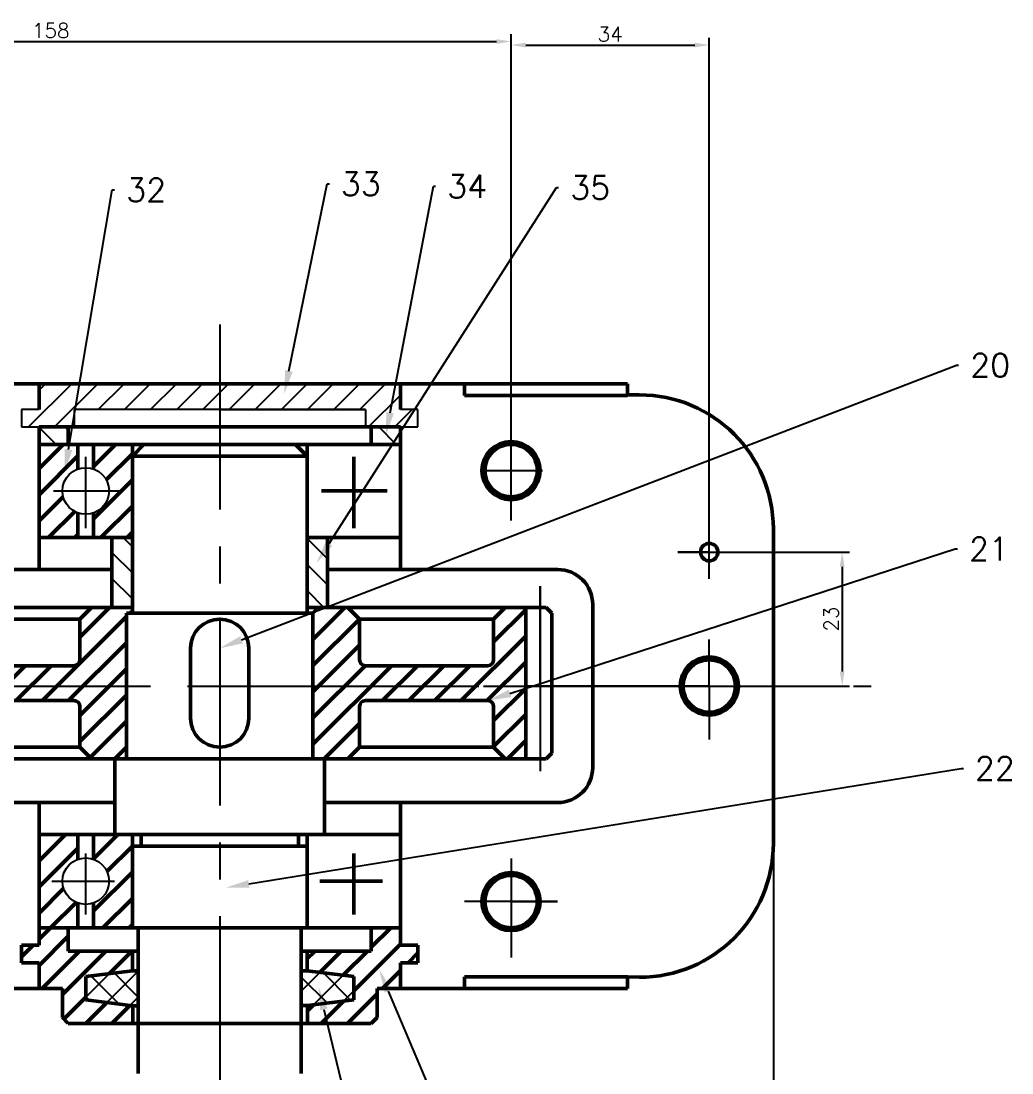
# Model space of a CAD drawing. Header units: millimetres. Extents: x 0 to 3256, y 0 to 1469.
# Drawn here: x 1178.2 to 1348.2, y 374.8 to 555.5 of the extents above; entities that cross this region are included whole.
import ezdxf
from ezdxf import colors
from ezdxf.entities.mleader import LeaderData, LeaderLine
from ezdxf.math import Vec2, Vec3

# ---------------------------------------------------------------- set-up
doc = ezdxf.new("R2010")
doc.units = ezdxf.units.MM
doc.linetypes.add('CENTER', pattern=[50.8, 31.75, -6.35, 6.35, -6.35])
doc.layers.add('图层1', color=7, linetype='Continuous', lineweight=50)
doc.layers.add('图层2', color=240, linetype='CENTER')
doc.styles.get("Standard").update_dxf_attribs({"font": 'txt', "bigfont": 'gbcbig.shx'})
doc.dimstyles.new('ISO-25', dxfattribs={"dimtxt": 2.5, "dimasz": 2.5, "dimexe": 1.25, "dimexo": 0.625, "dimtad": 1, "dimtxsty": 'Standard', "dimcen": 2.5, "dimadec": 0, "dimazin": 0, "dimtfac": 1, "dimtmove": 0, "dimatfit": 3, "dimfxl": 1, "dimarcsym": 0})
pattern_1 = [(45, (100.4694, -76.8676), (-2.245064, 2.245064), [])]
pattern_2 = [(135, (100.4694, -76.8676), (-2.245064, -2.245064), [])]

# ---------------------------------------------------------------- blocks, each defined once
blk = doc.blocks.new('*D2')
at = {"color": 0, "lineweight": -2, "transparency": 16777216}
for p, q in [((1296.92, 464.27), (1320.36, 464.27)), ((1319.11, 461.77), (1319.11, 443.77)), ((1296.92, 441.27), (1320.36, 441.27))]:
    blk.add_line(p, q, dxfattribs=at)
at = {"color": 0, "transparency": 16777216}
for points in [[(1318.69, 461.77), (1319.52, 461.77), (1319.11, 464.27)], [(1318.69, 443.77), (1319.52, 443.77), (1319.11, 441.27)]]:
    blk.add_solid(points, dxfattribs=at)
at = {"layer": 'Defpoints', "color": 0, "transparency": 16777216}
for p in [(1296.3, 464.27), (1296.3, 441.27), (1319.11, 441.27)]:
    blk.add_point(p, dxfattribs=at)
at = {"color": 0, "transparency": 16777216, "insert": (1317.23, 452.77), "char_height": 2.5, "attachment_point": 5, "rotation": 90}
blk.add_mtext('23', dxfattribs=at)
blk = doc.blocks.new('*D4')
at = {"color": 0, "lineweight": -2, "transparency": 16777216}
for p, q in [((1104.3, 478.9), (1104.3, 553.2)), ((1262.3, 478.9), (1262.3, 553.2)), ((1106.8, 551.95), (1259.8, 551.95))]:
    blk.add_line(p, q, dxfattribs=at)
at = {"color": 0, "transparency": 16777216}
for points in [[(1106.8, 552.36), (1106.8, 551.53), (1104.3, 551.95)], [(1259.8, 552.36), (1259.8, 551.53), (1262.3, 551.95)]]:
    blk.add_solid(points, dxfattribs=at)
at = {"layer": 'Defpoints', "color": 0, "transparency": 16777216}
for p in [(1262.3, 551.95), (1104.3, 478.27), (1262.3, 478.27)]:
    blk.add_point(p, dxfattribs=at)
at = {"color": 0, "transparency": 16777216, "insert": (1183.3, 553.82), "char_height": 2.5, "attachment_point": 5}
blk.add_mtext('158', dxfattribs=at)
blk = doc.blocks.new('*D5')
at = {"color": 0, "lineweight": -2, "transparency": 16777216}
for p, q in [((1262.3, 478.9), (1262.3, 552.59)), ((1264.8, 551.34), (1293.8, 551.34)), ((1296.3, 464.9), (1296.3, 552.59))]:
    blk.add_line(p, q, dxfattribs=at)
at = {"color": 0, "transparency": 16777216}
for points in [[(1264.8, 551.75), (1264.8, 550.92), (1262.3, 551.34)], [(1293.8, 551.75), (1293.8, 550.92), (1296.3, 551.34)]]:
    blk.add_solid(points, dxfattribs=at)
at = {"layer": 'Defpoints', "color": 0, "transparency": 16777216}
for p in [(1296.3, 551.34), (1262.3, 478.27), (1296.3, 464.27)]:
    blk.add_point(p, dxfattribs=at)
at = {"color": 0, "transparency": 16777216, "insert": (1279.3, 553.21), "char_height": 2.5, "attachment_point": 5}
blk.add_mtext('34', dxfattribs=at)
blk = doc.blocks.new('*D6')
at = {"color": 0, "lineweight": -2, "transparency": 16777216}
for p, q in [((1077.3, 440.65), (1077.3, 322.28)), ((1307.3, 440.65), (1307.3, 322.28)), ((1079.8, 323.53), (1304.8, 323.53))]:
    blk.add_line(p, q, dxfattribs=at)
at = {"color": 0, "transparency": 16777216}
for points in [[(1079.8, 323.95), (1079.8, 323.12), (1077.3, 323.53)], [(1304.8, 323.95), (1304.8, 323.12), (1307.3, 323.53)]]:
    blk.add_solid(points, dxfattribs=at)
at = {"layer": 'Defpoints', "color": 0, "transparency": 16777216}
for p in [(1077.3, 441.27), (1307.3, 441.27), (1307.3, 323.53)]:
    blk.add_point(p, dxfattribs=at)
at = {"color": 0, "transparency": 16777216, "insert": (1192.3, 325.41), "char_height": 2.5, "attachment_point": 5}
blk.add_mtext('230', dxfattribs=at)

msp = doc.modelspace()

# ---------------------------------------------------------------- hatches: boundary and pattern name
h = msp.add_hatch()
h.set_pattern_fill('ANSI31')
h.set_pattern_definition(pattern_1)
h.paths.add_polyline_path([(1212.297, 493.185), (1181.297, 493.185), (1181.297, 491.272), (1181.297, 488.772), (1178.297, 488.772), (1178.297, 485.772), (1181.297, 485.772), (1186.297, 485.772), (1187.297, 485.772), (1187.297, 488.772), (1212.297, 488.772)])
h.paths.add_polyline_path([(1243.297, 491.272), (1243.297, 493.185), (1212.297, 493.185), (1212.297, 488.772), (1237.297, 488.772), (1237.297, 485.772), (1246.297, 485.772), (1246.297, 488.772), (1243.297, 488.772)])
h = msp.add_hatch()
h.set_pattern_fill('ANSI31', angle=90)
h.set_pattern_definition(pattern_2)
h.paths.add_polyline_path([(1186.297, 485.772), (1181.297, 485.772), (1181.297, 482.772), (1186.297, 482.772)])
h.paths.add_polyline_path([(1243.297, 482.772), (1243.297, 485.772), (1238.297, 485.772), (1238.297, 482.772)])
h = msp.add_hatch()
h.set_pattern_fill('ANSI31', angle=90)
h.set_pattern_definition(pattern_2)
h.paths.add_polyline_path([(1197.297, 466.772), (1193.797, 466.772), (1193.797, 461.272), (1193.797, 454.772), (1197.297, 454.772)])
h.paths.add_polyline_path([(1230.797, 466.772), (1227.297, 466.772), (1227.297, 454.772), (1230.797, 454.772), (1230.797, 461.272)])
h = msp.add_hatch()
h.set_pattern_fill('ANSI37')
h.set_pattern_definition([(45, (100.4694, -76.8676), (-2.245064, 2.245064), []), (135, (100.4694, -76.8676), (-2.245064, -2.245064), [])])
h.paths.add_polyline_path([(1197.377, 386.359), (1198.297, 386.362), (1198.297, 392.402), (1197.324, 392.402), (1189.297, 391.402), (1189.297, 387.402)])
h.paths.add_polyline_path([(1227.318, 392.402), (1226.297, 392.402), (1226.297, 386.442), (1227.356, 386.445), (1235.297, 387.402), (1235.297, 391.402)])
at = {"layer": '图层1'}
h = msp.add_hatch(dxfattribs=at)
h.set_pattern_fill('ANSI31')
h.set_pattern_definition(pattern_1)
h.paths.add_polyline_path([(1181.297, 466.772), (1187.967, 466.772), (1187.967, 471, -0.3180805), (1185.297, 474.772, -0.3180805), (1187.967, 478.544), (1187.967, 482.772), (1181.297, 482.772)])
h.paths.add_polyline_path([(1193.297, 474.772, -0.3180805), (1190.627, 471), (1190.627, 466.772), (1193.797, 466.772), (1197.297, 466.772), (1197.297, 480.772), (1197.297, 482.772), (1190.627, 482.772), (1190.627, 478.544, -0.3180805)])
h.paths.add_polyline_path([(1124.422, 478.938), (1124.422, 482.772), (1123.797, 482.772), (1118.797, 482.772), (1118.797, 469.272), (1124.422, 469.272), (1124.422, 473.107, -0.310029), (1122.422, 476.022, -0.310029)])
h.paths.add_polyline_path([(1128.672, 476.022, -0.310029), (1126.672, 473.107), (1126.672, 469.272), (1132.297, 469.272), (1132.297, 482.772), (1126.672, 482.772), (1126.672, 478.938, -0.310029)])
h.paths.add_polyline_path([(1124.203, 407.844), (1124.172, 413.272), (1122.525, 413.272), (1118.797, 405.175), (1118.797, 396.772), (1124.269, 396.772), (1124.237, 402.185, -0.2925102), (1122.422, 405.022, -0.2893235)])
h.paths.add_polyline_path([(1127.024, 407.776, -0.2763172), (1128.672, 405.022, -0.2663313), (1127.125, 402.325), (1127.229, 396.772), (1132.297, 396.772), (1132.297, 398.272), (1132.297, 413.272), (1129.297, 413.272), (1126.922, 413.272)])
h.paths.add_polyline_path([(1187.967, 411.544), (1187.967, 415.772), (1181.297, 415.772), (1181.297, 399.772), (1187.967, 399.772), (1187.967, 404, -0.3180805), (1185.297, 407.772, -0.3180805)])
h.paths.add_polyline_path([(1193.297, 407.772, -0.3162241), (1190.652, 404.009), (1190.661, 399.772), (1197.297, 399.772), (1197.297, 413.772), (1197.297, 415.772), (1194.297, 415.772), (1190.627, 415.772), (1190.636, 411.541, -0.3174131)])
h = msp.add_hatch(dxfattribs=at)
h.set_pattern_fill('ANSI31')
h.set_pattern_definition(pattern_1)
h.paths.add_polyline_path([(1165.297, 452.772), (1163.297, 454.772), (1159.797, 454.772), (1159.797, 441.272), (1196.297, 441.272), (1196.297, 453.772), (1197.297, 453.772), (1197.297, 454.772), (1190.297, 454.772), (1188.297, 452.772), (1188.297, 445.772, -0.4142136), (1187.297, 444.772), (1166.297, 444.772, -0.4142136), (1165.297, 445.772)])
h.paths.add_polyline_path([(1165.297, 437.772, -0.4142136), (1166.297, 438.772), (1187.297, 438.772, -0.4142136), (1188.297, 437.772), (1188.297, 430.772), (1190.297, 428.772), (1196.297, 428.772), (1196.297, 441.272), (1159.797, 441.272), (1159.797, 428.772), (1163.297, 428.772), (1165.297, 430.772)])
h.paths.add_polyline_path([(1236.297, 452.772), (1234.297, 454.772), (1227.297, 454.772), (1227.297, 453.772), (1228.297, 453.772), (1228.297, 441.272), (1264.797, 441.272), (1264.797, 454.772), (1261.297, 454.772), (1259.297, 452.772), (1259.297, 445.772, -0.4142136), (1258.297, 444.772), (1237.297, 444.772, -0.4142136), (1236.297, 445.772)])
h.paths.add_polyline_path([(1236.297, 437.772, -0.4142136), (1237.297, 438.772), (1258.297, 438.772, -0.4142136), (1259.297, 437.772), (1259.297, 430.772), (1261.297, 428.772), (1264.797, 428.772), (1264.797, 441.272), (1228.297, 441.272), (1228.297, 428.772), (1234.297, 428.772), (1236.297, 430.772)])
h = msp.add_hatch(dxfattribs=at)
h.set_pattern_fill('ANSI31')
h.set_pattern_definition(pattern_1)
h.paths.add_polyline_path([(1186.297, 395.772), (1186.297, 399.772), (1181.297, 399.772), (1181.297, 396.772), (1178.297, 396.772), (1178.297, 393.772), (1181.297, 393.772), (1181.297, 389.772), (1181.297, 389.359), (1185.297, 389.359), (1185.297, 384.359), (1186.297, 383.359), (1197.376, 383.359), (1197.357, 386.362), (1189.297, 387.402), (1189.297, 391.402), (1197.318, 392.401), (1197.297, 395.772)])
h.paths.add_polyline_path([(1243.297, 389.359), (1243.297, 391.272), (1243.297, 393.772), (1246.297, 393.772), (1246.297, 396.772), (1243.297, 396.772), (1243.297, 399.772), (1238.297, 399.772), (1238.297, 395.772), (1227.297, 395.772), (1227.318, 392.402), (1235.297, 391.402), (1235.297, 387.402), (1227.356, 386.445), (1227.376, 383.359), (1238.297, 383.359), (1239.297, 384.359), (1239.297, 389.359)])

# ---------------------------------------------------------------- linework, layer by layer
at = {"color": 7}
for p, q in [((1178.297, 488.772), (1178.297, 485.772)), ((1181.297, 488.772), (1178.297, 488.772)), ((1212.297, 488.772), (1187.297, 488.772)), ((1237.297, 488.772), (1187.297, 488.772)), ((1187.297, 488.772), (1187.297, 485.772)), ((1212.297, 488.772), (1237.297, 488.772)), ((1237.297, 488.772), (1237.297, 485.772)), ((1246.297, 488.772), (1243.297, 488.772)), ((1246.297, 485.772), (1246.297, 488.772)), ((1178.297, 485.772), (1181.297, 485.772)), ((1212.297, 485.772), (1246.297, 485.772)), ((1237.297, 485.772), (1237.297, 485.772)), ((1296.297, 464.272), (1296.297, 465.772)), ((1212.297, 428.772), (1212.297, 428.772))]:
    msp.add_line(p, q, dxfattribs=at)
for centre in [(1189.297, 474.772), (1189.297, 407.772)]:
    msp.add_circle(centre, 4, dxfattribs=at)
at = {"layer": '图层1', "color": 7}
for p, q in [((1164.297, 493.185), (1282.297, 493.185)), ((1181.297, 491.272), (1181.297, 493.185)), ((1243.297, 491.272), (1243.297, 493.185)), ((1254.297, 491.185), (1254.297, 493.185)), ((1282.297, 493.185), (1282.297, 491.185)), ((1181.297, 488.772), (1181.297, 491.272)), ((1243.297, 488.772), (1243.297, 491.272)), ((1282.297, 491.185), (1254.297, 491.185)), ((1284.297, 491.272), (1282.297, 491.272)), ((1181.297, 461.272), (1181.297, 485.772)), ((1181.297, 482.772), (1181.297, 485.772)), ((1181.297, 485.772), (1243.297, 485.772)), ((1181.297, 485.772), (1186.297, 485.772)), ((1186.297, 485.772), (1186.297, 482.772)), ((1243.297, 485.772), (1238.297, 485.772)), ((1238.297, 485.772), (1238.297, 482.772)), ((1243.297, 461.272), (1243.297, 485.772)), ((1199.297, 482.772), (1181.297, 482.772)), ((1189.297, 482.772), (1187.967, 482.772)), ((1187.967, 482.772), (1187.967, 478.544)), ((1189.297, 482.772), (1190.627, 482.772)), ((1190.627, 482.772), (1190.627, 478.544)), ((1199.297, 482.772), (1197.297, 480.772)), ((1197.297, 482.772), (1199.297, 482.772)), ((1197.297, 480.772), (1197.297, 482.772)), ((1212.297, 482.772), (1199.297, 482.772)), ((1212.297, 482.772), (1225.297, 482.772)), ((1225.297, 482.772), (1227.297, 480.772)), ((1225.297, 482.772), (1243.297, 482.772)), ((1227.297, 480.772), (1227.297, 482.772)), ((1227.297, 480.772), (1197.297, 480.772)), ((1197.297, 480.772), (1197.297, 453.772)), ((1227.297, 453.772), (1227.297, 480.772)), ((1235.297, 468.395), (1235.297, 480.654)), ((1229.749, 474.772), (1241.047, 474.772)), ((1187.967, 471), (1187.967, 466.772)), ((1190.627, 471), (1190.627, 466.772)), ((1307.297, 468.272), (1307.297, 414.272)), ((1193.797, 466.772), (1181.297, 466.772)), ((1193.797, 461.272), (1193.797, 466.772)), ((1193.797, 466.772), (1197.297, 466.772)), ((1227.297, 466.772), (1230.797, 466.772)), ((1227.297, 466.772), (1243.297, 466.772)), ((1230.797, 466.772), (1230.797, 461.272)), ((1154.297, 461.272), (1193.797, 461.272)), ((1193.797, 461.272), (1193.797, 454.772)), ((1230.797, 461.272), (1270.297, 461.272)), ((1230.797, 461.272), (1230.797, 454.772)), ((1276.297, 455.272), (1276.297, 427.272)), ((1159.297, 454.772), (1197.297, 454.772)), ((1188.297, 452.772), (1190.297, 454.772)), ((1196.297, 441.272), (1196.297, 453.772)), ((1196.297, 453.772), (1228.297, 453.772)), ((1212.297, 453.772), (1227.297, 453.772)), ((1268.297, 454.772), (1227.297, 454.772)), ((1227.297, 453.772), (1227.297, 454.772)), ((1228.297, 453.772), (1228.297, 428.772)), ((1236.297, 452.772), (1234.297, 454.772)), ((1259.297, 452.772), (1261.297, 454.772)), ((1264.797, 428.772), (1264.797, 454.772)), ((1268.297, 454.772), (1269.297, 453.772)), ((1269.297, 453.772), (1269.297, 429.772)), ((1165.297, 452.772), (1188.297, 452.772)), ((1188.297, 452.772), (1188.297, 445.772)), ((1236.297, 452.772), (1236.297, 452.772)), ((1236.297, 452.772), (1259.297, 452.772)), ((1236.297, 445.772), (1236.297, 452.772)), ((1259.297, 452.772), (1259.297, 445.772)), ((1207.297, 447.772), (1207.297, 435.772)), ((1217.297, 435.772), (1217.297, 447.772)), ((1187.297, 444.772), (1166.297, 444.772)), ((1258.297, 444.772), (1237.297, 444.772)), ((1196.297, 428.772), (1196.297, 441.272)), ((1166.297, 438.772), (1187.297, 438.772)), ((1188.297, 437.772), (1188.297, 430.772)), ((1236.297, 430.772), (1236.297, 437.772)), ((1237.297, 438.772), (1258.297, 438.772)), ((1259.297, 437.772), (1259.297, 430.772)), ((1188.297, 430.772), (1165.297, 430.772)), ((1188.297, 430.772), (1190.297, 428.772)), ((1236.297, 430.772), (1234.297, 428.772)), ((1259.297, 430.772), (1236.297, 430.772)), ((1259.297, 430.772), (1261.297, 428.772)), ((1212.297, 428.772), (1159.297, 428.772)), ((1212.297, 428.772), (1159.797, 428.772)), ((1212.297, 428.772), (1159.797, 428.772)), ((1194.297, 415.772), (1194.297, 428.772)), ((1194.297, 428.772), (1196.297, 428.772)), ((1228.297, 428.772), (1196.297, 428.772)), ((1212.297, 428.772), (1230.297, 428.772)), ((1212.297, 428.772), (1268.297, 428.772)), ((1212.297, 428.772), (1264.797, 428.772)), ((1212.297, 428.772), (1236.297, 428.772)), ((1230.297, 428.772), (1230.297, 415.772)), ((1268.297, 428.772), (1269.297, 429.772)), ((1269.297, 429.772), (1269.297, 429.772)), ((1154.297, 421.272), (1194.297, 421.272)), ((1181.297, 396.772), (1181.297, 421.272)), ((1230.297, 421.272), (1243.297, 421.272)), ((1230.297, 421.272), (1270.297, 421.272)), ((1243.297, 421.272), (1243.297, 396.772)), ((1194.297, 415.772), (1181.297, 415.772)), ((1189.297, 415.772), (1187.967, 415.772)), ((1187.967, 415.772), (1187.967, 411.544)), ((1189.297, 415.772), (1190.627, 415.772)), ((1190.627, 415.772), (1190.636, 411.541)), ((1230.297, 415.772), (1194.297, 415.772)), ((1197.297, 413.772), (1197.297, 415.772)), ((1225.797, 415.772), (1198.797, 415.772)), ((1198.797, 415.772), (1198.797, 413.772)), ((1225.797, 413.772), (1225.797, 415.772)), ((1227.297, 413.772), (1227.297, 415.772)), ((1227.297, 415.772), (1227.297, 407.772)), ((1230.297, 415.772), (1243.297, 415.772)), ((1197.297, 399.772), (1197.297, 413.772)), ((1197.297, 413.772), (1198.797, 413.772)), ((1198.797, 413.772), (1212.297, 413.772)), ((1212.297, 413.772), (1225.797, 413.772)), ((1212.297, 413.772), (1227.297, 413.772)), ((1227.297, 413.772), (1227.297, 399.772)), ((1235.297, 402.031), (1235.297, 412.55)), ((1229.463, 407.772), (1240.208, 407.772)), ((1187.967, 404), (1187.967, 399.772)), ((1190.652, 404.009), (1190.661, 399.772)), ((1197.297, 399.772), (1181.297, 399.772)), ((1181.297, 399.772), (1181.297, 396.772)), ((1212.297, 399.772), (1186.297, 399.772)), ((1186.297, 399.772), (1186.297, 395.772)), ((1227.297, 399.772), (1197.297, 399.772)), ((1198.297, 374.772), (1198.297, 399.772)), ((1212.297, 399.772), (1226.297, 399.772)), ((1226.297, 399.772), (1226.297, 374.772)), ((1227.297, 399.772), (1243.297, 399.772)), ((1227.297, 399.772), (1235.297, 399.772)), ((1238.297, 395.772), (1238.297, 399.772)), ((1243.297, 399.772), (1243.297, 396.772)), ((1181.297, 396.772), (1178.297, 396.772)), ((1178.297, 396.772), (1178.297, 393.772)), ((1186.297, 395.772), (1198.297, 395.772)), ((1198.297, 395.772), (1197.297, 395.772)), ((1197.297, 395.772), (1197.318, 392.401)), ((1226.297, 395.772), (1238.297, 395.772)), ((1226.297, 395.772), (1227.297, 395.772)), ((1227.297, 395.772), (1227.318, 392.402)), ((1243.297, 396.772), (1246.297, 396.772)), ((1246.297, 396.772), (1246.297, 393.772)), ((1178.297, 393.772), (1181.297, 393.772)), ((1181.297, 391.272), (1181.297, 393.772)), ((1181.297, 393.772), (1181.297, 389.772)), ((1246.297, 393.772), (1243.297, 393.772)), ((1243.297, 393.772), (1243.297, 393.772)), ((1243.297, 393.772), (1243.297, 391.272)), ((1189.297, 391.402), (1197.324, 392.402)), ((1197.324, 392.402), (1198.297, 392.402)), ((1226.297, 392.402), (1227.318, 392.402)), ((1227.318, 392.402), (1235.297, 391.402)), ((1181.297, 391.272), (1181.297, 389.359)), ((1189.297, 387.402), (1189.297, 391.402)), ((1235.297, 391.402), (1235.297, 387.402)), ((1243.297, 391.272), (1243.297, 389.272)), ((1254.297, 389.359), (1254.297, 391.359)), ((1254.297, 391.359), (1282.297, 391.359)), ((1282.297, 389.359), (1282.297, 391.359)), ((1284.297, 391.272), (1282.298, 391.359)), ((1102.297, 389.359), (1185.297, 389.359)), ((1185.297, 389.359), (1185.297, 384.359)), ((1239.297, 389.359), (1282.297, 389.359)), ((1239.297, 384.359), (1239.297, 389.359)), ((1189.297, 387.402), (1197.357, 386.362)), ((1227.356, 386.445), (1235.297, 387.402)), ((1197.357, 386.362), (1197.376, 383.359)), ((1197.376, 386.359), (1198.297, 386.362)), ((1197.376, 383.359), (1197.376, 386.359)), ((1226.297, 386.442), (1227.376, 386.445)), ((1227.356, 386.445), (1227.376, 383.359)), ((1185.297, 384.359), (1186.297, 383.359)), ((1186.297, 383.359), (1238.297, 383.359)), ((1239.297, 384.359), (1238.297, 383.359))]:
    msp.add_line(p, q, dxfattribs=at)
for centre, radius in [((1262.297, 478.272), 5), ((1262.297, 478.272), 4.5), ((1296.297, 464.272), 1.5), ((1296.297, 441.272), 5), ((1296.297, 441.272), 4.5), ((1262.297, 404.272), 5), ((1262.297, 404.272), 4.5)]:
    msp.add_circle(centre, radius, dxfattribs=at)
for centre, radius, start, end in [((1284.297, 468.272), 23, 0, 90), ((1270.297, 455.272), 6, 0, 90), ((1212.297, 447.772), 5, 0, 180), ((1187.297, 445.772), 1, 270, 0), ((1237.297, 445.772), 1, 180, 270), ((1258.297, 445.772), 1, 270, 0), ((1187.297, 437.772), 1, 0, 90), ((1237.297, 437.772), 1, 90, 180), ((1258.297, 437.772), 1, 0, 90), ((1212.297, 435.772), 5, 180, 0), ((1270.297, 427.272), 6, 270, 0), ((1284.297, 414.272), 23, 270, 0)]:
    msp.add_arc(centre, radius, start, end, dxfattribs=at)
at = {"layer": '图层2', "color": 7}
for p, q in [((1212.297, 503.334), (1212.297, 327.289)), ((1262.297, 469.702), (1262.297, 486.496)), ((1189.297, 468.395), (1189.297, 480.654)), ((1257.269, 478.272), (1267.693, 478.272)), ((1183.749, 474.772), (1195.047, 474.772)), ((1296.297, 464.272), (1296.297, 469.702)), ((1296.297, 464.272), (1290.88, 464.272)), ((1290.88, 464.272), (1303.005, 464.272)), ((1296.297, 459.711), (1296.297, 464.272)), ((1267.297, 441.272), (1267.297, 458.401)), ((1267.297, 458.401), (1267.297, 424.394)), ((1296.297, 441.272), (1296.297, 449.294)), ((1067.06, 441.272), (1324.065, 441.272)), ((1212.297, 441.272), (1296.297, 441.272)), ((1212.297, 441.272), (1267.297, 441.272)), ((1296.297, 441.272), (1262.297, 441.272)), ((1296.297, 441.272), (1296.297, 432.075)), ((1189.297, 402.031), (1189.297, 412.55)), ((1262.297, 411.668), (1262.297, 394.662)), ((1183.463, 407.772), (1194.208, 407.772)), ((1270.246, 404.272), (1254.291, 404.272)), ((1262.297, 404.272), (1270.246, 404.272))]:
    msp.add_line(p, q, dxfattribs=at)

# ---------------------------------------------------------------- dimensions: what is measured, and where the dimension line sits
at = {"color": 7}
for base, p1, p2, picture, middle in [((1262.297, 551.946), (1104.297, 478.272), (1262.297, 478.272), '*D4', (1183.297, 553.821)), ((1296.297, 551.335), (1262.297, 478.272), (1296.297, 464.272), '*D5', (1279.297, 553.21)), ((1307.297, 323.532), (1077.297, 441.272), (1307.297, 441.272), '*D6', (1192.297, 325.407))]:
    dim = msp.add_linear_dim(base=base, p1=p1, p2=p2, dimstyle='ISO-25', dxfattribs=at)
    dim.commit()
    dim.dimension.update_dxf_attribs({"geometry": picture, "text_midpoint": middle})
dim = msp.add_linear_dim(base=(1319.107, 441.272), p1=(1296.297, 464.272), p2=(1296.297, 441.272), angle=90, dimstyle='ISO-25', dxfattribs=at)
dim.commit()
dim.dimension.update_dxf_attribs({"geometry": '*D2', "text_midpoint": (1317.232, 452.772)})

# ---------------------------------------------------------------- leaders
ml = msp.add_multileader_mtext('Standard', dxfattribs=at)
ml.set_content('33', color=7)
ml.set_leader_properties()
ml.build(insert=Vec2(0, 0))
ml.multileader.update_dxf_attribs({"text_right_attachment_type": 6, "dogleg_length": 0.36})
ctx = ml.context
ctx.base_point, ctx.plane_origin = Vec3(1231.103, 527.489), Vec3(1223.367, 491.443)
ctx.right_attachment = 6
notes = []
notes.append((ctx, [(0, (1, 1, 0), (1230.743, 527.489), (1, 0), 0.36, [(0, [(1223.367, 491.443)], 0, [])])]))
ctx.mtext.insert, ctx.mtext.flow_direction = Vec3(1233.103, 529.489), 5
ml = msp.add_multileader_mtext('Standard', dxfattribs=at)
ml.set_content('32', color=7)
ml.set_leader_properties()
ml.build(insert=Vec2(0, 0))
ml.multileader.update_dxf_attribs({"text_right_attachment_type": 6, "dogleg_length": 0.36})
ctx = ml.context
ctx.base_point, ctx.plane_origin = Vec3(1194.223, 526.465), Vec3(1185.668, 477.926)
ctx.right_attachment = 6
notes.append((ctx, [(0, (1, 1, 0), (1193.863, 526.465), (1, 0), 0.36, [(0, [(1185.668, 477.926)], 0, [])])]))
ctx.mtext.insert, ctx.mtext.flow_direction = Vec3(1196.223, 528.465), 5
ml = msp.add_multileader_mtext('Standard', dxfattribs=at)
ml.set_content('35', color=7)
ml.set_leader_properties()
ml.build(insert=Vec2(0, 0))
ml.multileader.update_dxf_attribs({"text_right_attachment_type": 6, "dogleg_length": 0.36})
ctx = ml.context
ctx.base_point, ctx.plane_origin = Vec3(1270.442, 526.875), Vec3(1228.899, 462.361)
ctx.right_attachment = 6
notes.append((ctx, [(0, (1, 1, 0), (1270.082, 526.875), (1, 0), 0.36, [(0, [(1228.899, 462.361)], 0, [])])]))
ctx.mtext.insert, ctx.mtext.flow_direction = Vec3(1272.442, 528.875), 5
ml = msp.add_multileader_mtext('Standard', dxfattribs=at)
ml.set_content('34', color=7)
ml.set_leader_properties()
ml.build(insert=Vec2(0, 0))
ml.multileader.update_dxf_attribs({"text_right_attachment_type": 6, "dogleg_length": 0.36})
ctx = ml.context
ctx.base_point, ctx.plane_origin = Vec3(1249.338, 527.08), Vec3(1240.783, 484.275)
ctx.right_attachment = 6
notes.append((ctx, [(0, (1, 1, 0), (1248.978, 527.08), (1, 0), 0.36, [(0, [(1240.783, 484.275)], 0, [])])]))
ctx.mtext.insert, ctx.mtext.flow_direction = Vec3(1251.338, 529.08), 5
ml = msp.add_multileader_mtext('Standard', dxfattribs=at)
ml.set_content('20', color=7)
ml.set_leader_properties()
ml.build(insert=Vec2(0, 0))
ml.multileader.update_dxf_attribs({"text_right_attachment_type": 6, "dogleg_length": 0.36})
ctx = ml.context
ctx.base_point, ctx.plane_origin = Vec3(1339.079, 496.359), Vec3(1212.297, 447.772)
ctx.right_attachment = 6
notes.append((ctx, [(0, (1, 1, 0), (1338.719, 496.359), (1, 0), 0.36, [(0, [(1212.297, 447.772)], 0, [])])]))
ctx.mtext.insert, ctx.mtext.flow_direction = Vec3(1341.079, 498.359), 5
ml = msp.add_multileader_mtext('Standard', dxfattribs=at)
ml.set_content('21', color=7)
ml.set_leader_properties()
ml.build(insert=Vec2(0, 0))
ml.multileader.update_dxf_attribs({"text_right_attachment_type": 6, "dogleg_length": 0.36})
ctx = ml.context
ctx.base_point, ctx.plane_origin = Vec3(1338.874, 464.818), Vec3(1258.297, 438.772)
ctx.right_attachment = 6
notes.append((ctx, [(0, (1, 1, 0), (1338.514, 464.818), (1, 0), 0.36, [(0, [(1258.297, 438.772)], 0, [])])]))
ctx.mtext.insert, ctx.mtext.flow_direction = Vec3(1340.874, 466.818), 5
ml = msp.add_multileader_mtext('Standard', dxfattribs=at)
ml.set_content('22', color=7)
ml.set_leader_properties()
ml.build(insert=Vec2(0, 0))
ml.multileader.update_dxf_attribs({"text_right_attachment_type": 6, "dogleg_length": 0.36})
ctx = ml.context
ctx.base_point, ctx.plane_origin = Vec3(1339.899, 427.134), Vec3(1213.328, 406.653)
ctx.right_attachment = 6
notes.append((ctx, [(0, (1, 1, 0), (1339.539, 427.134), (1, 0), 0.36, [(0, [(1213.328, 406.653)], 0, [])])]))
ctx.mtext.insert, ctx.mtext.flow_direction = Vec3(1341.899, 429.134), 5
ml = msp.add_multileader_mtext('Standard', dxfattribs=at)
ml.set_content('25', color=7)
ml.set_leader_properties()
ml.build(insert=Vec2(0, 0))
ml.multileader.update_dxf_attribs({"text_right_attachment_type": 6, "dogleg_length": 0.36})
ctx = ml.context
ctx.base_point, ctx.plane_origin = Vec3(1172.487, 355.347), Vec3(1163.659, 394.643)
ctx.right_attachment = 6
notes.append((ctx, [(0, (1, 1, 0), (1172.127, 355.347), (1, 0), 0.36, [(0, [(1163.659, 394.643)], 0, [])])]))
ctx.mtext.insert, ctx.mtext.flow_direction = Vec3(1174.487, 357.347), 5
ml = msp.add_multileader_mtext('Standard', dxfattribs=at)
ml.set_content('23', color=7)
ml.set_leader_properties()
ml.build(insert=Vec2(0, 0))
ml.multileader.update_dxf_attribs({"text_right_attachment_type": 6, "dogleg_length": 0.36})
ctx = ml.context
ctx.base_point, ctx.plane_origin = Vec3(1255.772, 355.347), Vec3(1239.658, 392.586)
ctx.right_attachment = 6
notes.append((ctx, [(0, (1, 1, 0), (1255.412, 355.347), (1, 0), 0.36, [(0, [(1239.658, 392.586)], 0, [])])]))
ctx.mtext.insert, ctx.mtext.flow_direction = Vec3(1257.772, 357.347), 5
ml = msp.add_multileader_mtext('Standard', dxfattribs=at)
ml.set_content('24', color=7)
ml.set_leader_properties()
ml.build(insert=Vec2(0, 0))
ml.multileader.update_dxf_attribs({"text_right_attachment_type": 6, "dogleg_length": 0.36})
ctx = ml.context
ctx.base_point, ctx.plane_origin = Vec3(1237.775, 355.347), Vec3(1229.242, 389.63)
ctx.right_attachment = 6
notes.append((ctx, [(0, (1, 1, 0), (1237.415, 355.347), (1, 0), 0.36, [(0, [(1229.242, 389.63)], 0, [])])]))
ctx.mtext.insert, ctx.mtext.flow_direction = Vec3(1239.775, 357.347), 5
for ctx, leaders in notes:
    for number, flags, end, landing, length, lines in leaders:
        leader = LeaderData()
        leader.index, (leader.has_last_leader_line, leader.has_dogleg_vector, leader.attachment_direction) = number, flags
        leader.last_leader_point, leader.dogleg_vector, leader.dogleg_length = Vec3(end), Vec3(landing), length
        for number, points, colour, breaks in lines:
            line = LeaderLine()
            line.index, line.vertices, line.color, line.breaks = number, Vec3.list(points), colors.encode_raw_color(colour), breaks
            leader.lines.append(line)
        ctx.leaders.append(leader)

doc.saveas('drawing.dxf')
